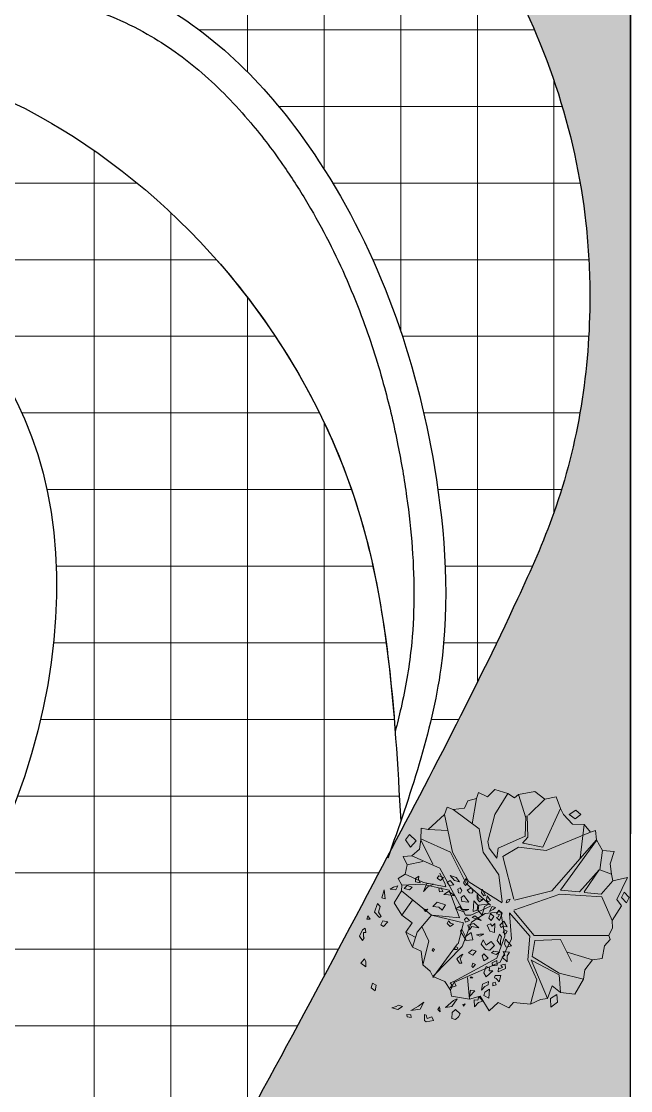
# Model space of a CAD drawing. Header units: inches. Extents: x -12 to 20935469, y -1604 to 24729220.
# Drawn here: x 20874089.3 to 20874184.8, y 24710458.7 to 24710626.2 of the extents above; entities that cross this region are included whole.
import ezdxf

# ---------------------------------------------------------------- set-up
doc = ezdxf.new("R2010")
doc.units = ezdxf.units.IN
doc.header["$LTSCALE"] = 0.03
doc.header["$MEASUREMENT"] = 0
doc.linetypes.add('ACAD_ISO08W100', pattern=[36, 24, -3, 6, -3])
for name, color, linetype, lineweight in [('green_.25', 82, 'Continuous', 0), ('Grid Line', 252, 'Continuous', 18), ('Hatch', 253, 'Continuous', 15), ('hatch-1', 253, 'Continuous', 5), ('ILLUSTR-TREE', 74, 'Continuous', 0), ('Main Wall', 7, 'Continuous', 30), ('wind.', 150, 'Continuous', 20)]:
    doc.layers.add(name, color=color, linetype=linetype, lineweight=lineweight)
doc.styles.add('ATTR', font='romans.shx', dxfattribs={"width": 0.8, "height": 0.7})

# ---------------------------------------------------------------- blocks, each defined once
blk = doc.blocks.new('fff')
at = {"layer": 'Grid Line', "color": 252, "linetype": 'ACAD_ISO08W100', "lineweight": 9, "ltscale": 80, "true_color": 0x939598}
blk.add_line((20832773.78, 24723521.1), (20832773.78, 24724698.78), dxfattribs=at)
blk = doc.blocks.new('GRN1')
at = {"layer": 'ILLUSTR-TREE', "true_color": 0x30441d}
h = blk.add_hatch(color=89, dxfattribs=at)
h.paths.add_polyline_path([(0.2571, -0.0526), (0.2603, -0.0695), (0.2735, -0.0695), (0.2817, -0.0569), (0.2702, -0.059)])
h.paths.add_polyline_path([(0.2406, -0.0821), (0.2308, -0.0927), (0.2357, -0.1137), (0.2472, -0.1011)])
h.paths.add_polyline_path([(0.1897, 0.2148), (0.1848, 0.2064), (0.1914, 0.2), (0.2078, 0.2021)])
h.paths.add_polyline_path([(0.193, 0.1853), (0.1848, 0.1727), (0.1963, 0.1642), (0.2127, 0.1642), (0.1963, 0.1706)])
h.paths.add_polyline_path([(0.1864, 0.1053), (0.2012, 0.1032), (0.2094, 0.1137), (0.1831, 0.1327)])
h.paths.add_polyline_path([(0.2603, 0.0969), (0.2653, 0.0779), (0.285, 0.0611), (0.2768, 0.0842)])
h.paths.add_polyline_path([(0.2078, 0.08), (0.2242, 0.0547), (0.2127, 0.0379), (0.2111, 0.0547)])
h.paths.add_polyline_path([(0.2521, -0.0021), (0.2538, -0.0274), (0.2242, -0.04), (0.2423, -0.0232)])
h.paths.add_polyline_path([(0.2653, 0.0253), (0.2751, 0.0126), (0.2833, 0.019), (0.2768, 0.0358)])
h.paths.add_polyline_path([(0.2373, 0.0274), (0.2357, 0.019), (0.2226, 0.0211), (0.2242, 0.0337)])
h.paths.add_polyline_path([(0.2488, 0.0758), (0.2472, 0.059), (0.2587, 0.0505), (0.2653, 0.0611)])
h.paths.add_polyline_path([(0.2094, 0.1958), (0.2078, 0.1895), (0.2193, 0.1811), (0.2324, 0.1832)])
h.paths.add_polyline_path([(0.2291, 0.1263), (0.2193, 0.1348), (0.2176, 0.1432), (0.2242, 0.1495), (0.2373, 0.1411)])
h.paths.add_polyline_path([(0.2373, 0.099), (0.2275, 0.1053), (0.2176, 0.1011), (0.2193, 0.0927), (0.2324, 0.0905)])
h.paths.add_polyline_path([(0.2538, 0.1284), (0.2472, 0.12), (0.2571, 0.1116), (0.2735, 0.1221)])
h.paths.add_polyline_path([(0.1963, -0.1853), (0.1996, -0.1979), (0.2308, -0.1895)])
h.paths.add_polyline_path([(0.2456, -0.1369), (0.2308, -0.1453), (0.2324, -0.1663), (0.2406, -0.1537)])
h.paths.add_polyline_path([(0.0402, 0.1474), (0.0386, 0.1221), (0.0731, 0.1011), (0.0813, 0.1053), (0.0534, 0.12), (0.0682, 0.1411)])
h.paths.add_polyline_path([(0.0731, 0.278), (0.0616, 0.2716), (0.0698, 0.2632), (0.078, 0.2674)])
h.paths.add_polyline_path([(-0.2275, -0.0884), (-0.2226, -0.0526), (-0.1963, -0.0379), (-0.2111, -0.059)])
h.paths.add_polyline_path([(0.0205, 0.2527), (0.0386, 0.24), (0.0616, 0.2485), (0.0517, 0.2569), (0.0386, 0.2527)])
h.paths.add_polyline_path([(-0.2406, 0.099), (-0.2242, 0.0821), (-0.2357, 0.0695), (-0.2587, 0.0674), (-0.262, 0.0821), (-0.2521, 0.0927)])
h.paths.add_polyline_path([(-0.2324, 0.0232), (-0.2242, 0.0147), (-0.2143, 0.0211)])
h.paths.add_polyline_path([(-0.1307, 0.2358), (-0.1344, 0.2232), (-0.1226, 0.2231), (-0.1198, 0.2319)])
h.paths.add_polyline_path([(-0.1039, 0.2299), (-0.106, 0.2367), (-0.1191, 0.2474), (-0.0951, 0.2536), (-0.0951, 0.2327)])
h.paths.add_polyline_path([(-0.0555, 0.2396), (-0.0585, 0.2217), (-0.0467, 0.2215), (-0.0384, 0.2388)])
h.paths.add_polyline_path([(-0.0771, 0.224), (-0.1, 0.1981), (-0.0846, 0.1897), (-0.0609, 0.1985), (-0.0663, 0.2109), (-0.0766, 0.2096)])
h.paths.add_polyline_path([(-0.216, 0.0442), (-0.2127, 0.0674), (-0.1831, 0.0884), (-0.1897, 0.0737)])
h.paths.add_polyline_path([(-0.1421, 0.0611), (-0.1339, 0.0842), (-0.1174, 0.0758), (-0.1224, 0.0611), (-0.1306, 0.0674)])
h.paths.add_polyline_path([(-0.1812, 0.2081), (-0.1707, 0.1899), (-0.1581, 0.1935), (-0.1472, 0.2104)])
h.paths.add_polyline_path([(-0.2132, 0.1534), (-0.187, 0.1527), (-0.1886, 0.166), (-0.1749, 0.1708), (-0.1924, 0.186), (-0.1969, 0.1696)])
h.paths.add_polyline_path([(-0.15, 0.1808), (-0.1283, 0.1846), (-0.118, 0.2068), (-0.1309, 0.2058), (-0.1372, 0.1936)])
h.paths.add_polyline_path([(-0.1536, 0.1558), (-0.1749, 0.1348), (-0.1503, 0.139)])
h.paths.add_polyline_path([(-0.1043, 0.1474), (-0.1043, 0.1369), (-0.0994, 0.1411)])
h.paths.add_polyline_path([(-0.2028, 0.1179), (-0.2111, 0.1116), (-0.2045, 0.1095)])
h.paths.add_polyline_path([(-0.0205, 0.099), (-0.032, 0.0863), (-0.0485, 0.0969), (-0.0485, 0.1053), (-0.032, 0.099), (-0.014, 0.1095)])
h.paths.add_polyline_path([(0.0189, 0.2295), (0.0008, 0.2127), (0.0041, 0.1958), (0.0238, 0.179), (0.0402, 0.1874), (0.0205, 0.1979), (0.0337, 0.2169)])
h.paths.add_polyline_path([(-0.0287, 0.2064), (-0.0386, 0.1895), (-0.0205, 0.1832), (-0.0123, 0.1895)])
h.paths.add_polyline_path([(-0.0534, 0.1579), (-0.0649, 0.1474), (-0.06, 0.1432), (-0.0485, 0.1474)])
h.paths.add_polyline_path([(0.0178, 0.294), (0.0123, 0.2737), (0.0238, 0.2674), (0.0435, 0.2716)])
h.paths.add_polyline_path([(-0.0435, 0.278), (-0.0255, 0.259), (-0.0172, 0.2695), (-0.0041, 0.2632), (-0.0057, 0.2864), (-0.0205, 0.278)])
h.paths.add_polyline_path([(-0.0808, 0.244), (-0.0685, 0.2712), (-0.0515, 0.2704), (-0.056, 0.254), (-0.0646, 0.2603), (-0.0686, 0.2503), (-0.0653, 0.2447)])
h.paths.add_polyline_path([(0.0041, 0.0021), (-0.0041, -0.0021), (0.0008, -0.0063), (0.0074, -0.0042)])
h.paths.add_polyline_path([(0.0041, 0.0884), (0.0107, 0.0905), (0.0156, 0.0821), (0.0041, 0.0779)])
h.paths.add_polyline_path([(-0.0025, 0.16), (-0.0172, 0.1474), (-0.009, 0.1306), (0.0025, 0.1453)])
h.paths.add_polyline_path([(-0.0057, 0.2485), (-0.0156, 0.2358), (-0.009, 0.219), (-0.0025, 0.2274)])
h.paths.add_polyline_path([(0.0616, 0.1895), (0.055, 0.1748), (0.06, 0.1621), (0.0616, 0.1748)])
h.paths.add_polyline_path([(0.1634, 0.2337), (0.1552, 0.2253), (0.1486, 0.2106), (0.1667, 0.2211)])
h.paths.add_polyline_path([(0.1552, 0.1327), (0.1486, 0.1095), (0.1585, 0.0821), (0.1667, 0.0969), (0.1552, 0.1053)])
h.paths.add_polyline_path([(0.0994, 0.0737), (0.0912, 0.0611), (0.1027, 0.0505), (0.1125, 0.0547), (0.1043, 0.0632)])
h.paths.add_polyline_path([(0.1569, -0.0232), (0.1486, -0.0316), (0.1552, -0.0379)])
h.paths.add_polyline_path([(0.1536, 0.0316), (0.1651, 0.019), (0.1667, -0.0042), (0.1831, 0.0126), (0.1733, 0.0442)])
h.paths.add_polyline_path([(0.1027, 0.2316), (0.0682, 0.2295), (0.0731, 0.2127), (0.0961, 0.2021), (0.101, 0.2148), (0.0928, 0.2211)])
h.paths.add_polyline_path([(0.1289, 0.2274), (0.1142, 0.2169), (0.1224, 0.2085), (0.1404, 0.2148)])
h.paths.add_polyline_path([(0.0862, 0.1706), (0.0912, 0.1432), (0.078, 0.1348), (0.0961, 0.1284), (0.1027, 0.1516)])
h.paths.add_polyline_path([(0.1339, 0.1832), (0.1667, 0.1916), (0.1766, 0.2106), (0.1716, 0.1706), (0.1519, 0.1685)])
h.paths.add_polyline_path([(0.1257, 0.1453), (0.1142, 0.179), (0.1322, 0.1558)])
h.paths.add_polyline_path([(0.1536, 0.1642), (0.1486, 0.1495), (0.1881, 0.1516), (0.1716, 0.1663)])
h.paths.add_polyline_path([(0.1142, 0.1348), (0.1076, 0.12), (0.1174, 0.1158), (0.1257, 0.1242)])
h.paths.add_polyline_path([(0.0879, 0.2548), (0.0912, 0.2611), (0.0895, 0.278), (0.1109, 0.2653), (0.0961, 0.2506)])
h.paths.add_polyline_path([(0.1142, 0.2485), (0.1421, 0.259), (0.1536, 0.2464), (0.1388, 0.2379), (0.1371, 0.2485), (0.1273, 0.2443), (0.1257, 0.2379)])
h.paths.add_polyline_path([(-0.2521, -0.0084), (-0.2653, -0.0021), (-0.2702, -0.0295), (-0.2653, -0.0358), (-0.2423, -0.0358), (-0.2456, -0.0295), (-0.2587, -0.0253)])
h.paths.add_polyline_path([(-0.2538, -0.0863), (-0.2439, -0.0884), (-0.2423, -0.1032), (-0.2521, -0.1011)])
h.paths.add_polyline_path([(0.055, -0.2822), (0.0386, -0.2716), (0.0485, -0.2653), (0.0517, -0.2674), (0.0682, -0.2674), (0.0682, -0.259), (0.0846, -0.2611), (0.078, -0.2716)])
h.paths.add_polyline_path([(-0.1322, -0.219), (-0.1536, -0.2232), (-0.1421, -0.2379), (-0.124, -0.2337)])
h.paths.add_polyline_path([(-0.2176, -0.16), (-0.2242, -0.1369), (-0.2127, -0.12), (-0.2078, -0.1348), (-0.2127, -0.1432)])
h.paths.add_polyline_path([(-0.0485, -0.278), (-0.0616, -0.259), (-0.0435, -0.259), (-0.032, -0.2632)])
h.paths.add_polyline_path([(0.1289, -0.2), (0.1257, -0.2064), (0.1454, -0.2253), (0.1782, -0.2148), (0.1667, -0.2043), (0.1454, -0.2106)])
h.paths.add_polyline_path([(0.1191, -0.2548), (0.1322, -0.2506), (0.1191, -0.2422)])
h.paths.add_polyline_path([(0.1092, -0.1748), (0.0912, -0.1916), (0.0977, -0.2021), (0.1125, -0.1937)])
at = {"layer": 'ILLUSTR-TREE', "color": 89, "true_color": 0x30441d}
for p, q in [((-0.0057, 0.2864), (-0.0205, 0.278)), ((-0.0041, 0.2632), (-0.0057, 0.2864)), ((0.0178, 0.294), (0.0123, 0.2737)), ((0.0435, 0.2716), (0.0178, 0.294)), ((-0.1191, 0.2474), (-0.0951, 0.2536)), ((-0.106, 0.2367), (-0.1191, 0.2474)), ((-0.0951, 0.2536), (-0.0951, 0.2327)), ((-0.0808, 0.244), (-0.0685, 0.2712)), ((-0.0653, 0.2447), (-0.0808, 0.244)), ((-0.0646, 0.2603), (-0.0686, 0.2503)), ((-0.0686, 0.2503), (-0.0653, 0.2447)), ((-0.0685, 0.2712), (-0.0515, 0.2704)), ((-0.056, 0.254), (-0.0646, 0.2603)), ((-0.0515, 0.2704), (-0.056, 0.254)), ((-0.0205, 0.278), (-0.0435, 0.278)), ((-0.0435, 0.278), (-0.0255, 0.259)), ((-0.0255, 0.259), (-0.0172, 0.2695)), ((-0.0172, 0.2695), (-0.0041, 0.2632)), ((-0.0057, 0.2485), (-0.0156, 0.2358)), ((-0.0025, 0.2274), (-0.0057, 0.2485)), ((0.0123, 0.2737), (0.0238, 0.2674)), ((0.0386, 0.2527), (0.0205, 0.2527)), ((0.0205, 0.2527), (0.0386, 0.24)), ((0.0238, 0.2674), (0.0435, 0.2716)), ((0.0517, 0.2569), (0.0386, 0.2527)), ((0.0386, 0.24), (0.0616, 0.2485)), ((0.0616, 0.2485), (0.0517, 0.2569)), ((0.0731, 0.278), (0.0616, 0.2716)), ((0.0616, 0.2716), (0.0698, 0.2632)), ((0.0698, 0.2632), (0.078, 0.2674)), ((0.078, 0.2674), (0.0731, 0.278)), ((0.0879, 0.2548), (0.0912, 0.2611)), ((0.0961, 0.2506), (0.0879, 0.2548)), ((0.0895, 0.278), (0.1109, 0.2653)), ((0.0912, 0.2611), (0.0895, 0.278)), ((0.1109, 0.2653), (0.0961, 0.2506)), ((0.1142, 0.2485), (0.1421, 0.259)), ((0.1257, 0.2379), (0.1142, 0.2485)), ((0.1273, 0.2443), (0.1257, 0.2379)), ((0.1371, 0.2485), (0.1273, 0.2443)), ((0.1388, 0.2379), (0.1371, 0.2485)), ((0.1536, 0.2464), (0.1388, 0.2379)), ((0.1421, 0.259), (0.1536, 0.2464)), ((-0.1472, 0.2104), (-0.1812, 0.2081)), ((-0.1812, 0.2081), (-0.1707, 0.1899)), ((-0.1581, 0.1935), (-0.1472, 0.2104)), ((-0.1309, 0.2058), (-0.1372, 0.1936)), ((-0.1307, 0.2358), (-0.1344, 0.2232)), ((-0.1344, 0.2232), (-0.1226, 0.2231)), ((-0.118, 0.2068), (-0.1309, 0.2058)), ((-0.1198, 0.2319), (-0.1307, 0.2358)), ((-0.1283, 0.1846), (-0.118, 0.2068)), ((-0.1226, 0.2231), (-0.1198, 0.2319)), ((-0.1039, 0.2299), (-0.106, 0.2367)), ((-0.0951, 0.2327), (-0.1039, 0.2299)), ((-0.0771, 0.224), (-0.1, 0.1981)), ((-0.0766, 0.2096), (-0.0771, 0.224)), ((-0.0663, 0.2109), (-0.0766, 0.2096)), ((-0.0609, 0.1985), (-0.0663, 0.2109)), ((-0.0555, 0.2396), (-0.0585, 0.2217)), ((-0.0585, 0.2217), (-0.0467, 0.2215)), ((-0.0384, 0.2388), (-0.0555, 0.2396)), ((-0.0467, 0.2215), (-0.0384, 0.2388)), ((-0.0287, 0.2064), (-0.0386, 0.1895)), ((-0.0123, 0.1895), (-0.0287, 0.2064)), ((-0.0156, 0.2358), (-0.009, 0.219)), ((-0.009, 0.219), (-0.0025, 0.2274)), ((0.0189, 0.2295), (0.0008, 0.2127)), ((0.0008, 0.2127), (0.0041, 0.1958)), ((0.0337, 0.2169), (0.0189, 0.2295)), ((0.0205, 0.1979), (0.0337, 0.2169)), ((0.1027, 0.2316), (0.0682, 0.2295)), ((0.0682, 0.2295), (0.0731, 0.2127)), ((0.0731, 0.2127), (0.0961, 0.2021)), ((0.0928, 0.2211), (0.1027, 0.2316)), ((0.101, 0.2148), (0.0928, 0.2211)), ((0.0961, 0.2021), (0.101, 0.2148)), ((0.1289, 0.2274), (0.1142, 0.2169)), ((0.1142, 0.2169), (0.1224, 0.2085)), ((0.1224, 0.2085), (0.1404, 0.2148)), ((0.1404, 0.2148), (0.1289, 0.2274)), ((0.1552, 0.2253), (0.1486, 0.2106)), ((0.1486, 0.2106), (0.1667, 0.2211)), ((0.1634, 0.2337), (0.1552, 0.2253)), ((0.1667, 0.2211), (0.1634, 0.2337)), ((0.1667, 0.1916), (0.1766, 0.2106)), ((0.1766, 0.2106), (0.1716, 0.1706)), ((0.1897, 0.2148), (0.1848, 0.2064)), ((0.1848, 0.2064), (0.1914, 0.2)), ((0.2078, 0.2021), (0.1897, 0.2148)), ((-0.1969, 0.1696), (-0.2132, 0.1534)), ((-0.1924, 0.186), (-0.1969, 0.1696)), ((-0.1749, 0.1708), (-0.1924, 0.186)), ((-0.1886, 0.166), (-0.1749, 0.1708)), ((-0.187, 0.1527), (-0.1886, 0.166)), ((-0.1707, 0.1899), (-0.1581, 0.1935)), ((-0.1372, 0.1936), (-0.15, 0.1808)), ((-0.15, 0.1808), (-0.1283, 0.1846)), ((-0.1, 0.1981), (-0.0846, 0.1897)), ((-0.0846, 0.1897), (-0.0609, 0.1985)), ((-0.0386, 0.1895), (-0.0205, 0.1832)), ((-0.0205, 0.1832), (-0.0123, 0.1895)), ((0.0041, 0.1958), (0.0238, 0.179)), ((0.0402, 0.1874), (0.0205, 0.1979)), ((0.0238, 0.179), (0.0402, 0.1874)), ((0.0616, 0.1895), (0.055, 0.1748)), ((0.055, 0.1748), (0.06, 0.1621)), ((0.06, 0.1621), (0.0616, 0.1748)), ((0.0616, 0.1748), (0.0616, 0.1895)), ((0.1027, 0.1516), (0.0862, 0.1706)), ((0.0862, 0.1706), (0.0912, 0.1432)), ((0.1142, 0.179), (0.1322, 0.1558)), ((0.1257, 0.1453), (0.1142, 0.179)), ((0.1339, 0.1832), (0.1667, 0.1916)), ((0.1519, 0.1685), (0.1339, 0.1832)), ((0.1536, 0.1642), (0.1486, 0.1495)), ((0.1716, 0.1706), (0.1519, 0.1685)), ((0.1716, 0.1663), (0.1536, 0.1642)), ((0.1881, 0.1516), (0.1716, 0.1663)), ((0.193, 0.1853), (0.1848, 0.1727)), ((0.1848, 0.1727), (0.1963, 0.1642)), ((0.1914, 0.2), (0.2078, 0.2021)), ((0.1963, 0.1706), (0.193, 0.1853)), ((0.2127, 0.1642), (0.1963, 0.1706)), ((0.1963, 0.1642), (0.2127, 0.1642)), ((0.2094, 0.1958), (0.2078, 0.1895)), ((0.2078, 0.1895), (0.2193, 0.1811)), ((0.2324, 0.1832), (0.2094, 0.1958)), ((0.2193, 0.1811), (0.2324, 0.1832)), ((-0.2132, 0.1534), (-0.187, 0.1527)), ((-0.1536, 0.1558), (-0.1749, 0.1348)), ((-0.1749, 0.1348), (-0.1503, 0.139)), ((-0.1503, 0.139), (-0.1536, 0.1558)), ((-0.0994, 0.1411), (-0.1043, 0.1474)), ((-0.1043, 0.1474), (-0.1043, 0.1369)), ((-0.1043, 0.1369), (-0.0994, 0.1411)), ((-0.0534, 0.1579), (-0.0649, 0.1474)), ((-0.0649, 0.1474), (-0.06, 0.1432)), ((-0.06, 0.1432), (-0.0485, 0.1474)), ((-0.0485, 0.1474), (-0.0534, 0.1579)), ((-0.0025, 0.16), (-0.0172, 0.1474)), ((-0.0172, 0.1474), (-0.009, 0.1306)), ((-0.009, 0.1306), (0.0025, 0.1453)), ((0.0025, 0.1453), (-0.0025, 0.16)), ((0.0402, 0.1474), (0.0386, 0.1221)), ((0.0386, 0.1221), (0.0731, 0.1011)), ((0.0682, 0.1411), (0.0402, 0.1474)), ((0.0534, 0.12), (0.0682, 0.1411)), ((0.0912, 0.1432), (0.078, 0.1348)), ((0.078, 0.1348), (0.0961, 0.1284)), ((0.0961, 0.1284), (0.1027, 0.1516)), ((0.1142, 0.1348), (0.1076, 0.12)), ((0.1257, 0.1242), (0.1142, 0.1348)), ((0.1174, 0.1158), (0.1257, 0.1242)), ((0.1322, 0.1558), (0.1257, 0.1453)), ((0.1486, 0.1495), (0.1881, 0.1516)), ((0.1552, 0.1327), (0.1486, 0.1095)), ((0.1552, 0.1053), (0.1552, 0.1327)), ((0.2094, 0.1137), (0.1831, 0.1327)), ((0.1831, 0.1327), (0.1864, 0.1053)), ((0.2176, 0.1432), (0.2242, 0.1495)), ((0.2193, 0.1348), (0.2176, 0.1432)), ((0.2291, 0.1263), (0.2193, 0.1348)), ((0.2242, 0.1495), (0.2373, 0.1411)), ((0.2373, 0.1411), (0.2291, 0.1263)), ((0.2538, 0.1284), (0.2472, 0.12)), ((0.2735, 0.1221), (0.2538, 0.1284)), ((0.2571, 0.1116), (0.2735, 0.1221)), ((-0.262, 0.0821), (-0.2521, 0.0927)), ((-0.2587, 0.0674), (-0.262, 0.0821)), ((-0.2521, 0.0927), (-0.2406, 0.099)), ((-0.2406, 0.099), (-0.2242, 0.0821)), ((-0.2242, 0.0821), (-0.2357, 0.0695)), ((-0.2127, 0.0674), (-0.1831, 0.0884)), ((-0.2028, 0.1179), (-0.2111, 0.1116)), ((-0.2111, 0.1116), (-0.2045, 0.1095)), ((-0.2045, 0.1095), (-0.2028, 0.1179)), ((-0.1831, 0.0884), (-0.1897, 0.0737)), ((-0.1421, 0.0611), (-0.1339, 0.0842)), ((-0.1339, 0.0842), (-0.1174, 0.0758)), ((-0.0485, 0.1053), (-0.032, 0.099)), ((-0.0485, 0.0969), (-0.0485, 0.1053)), ((-0.032, 0.0863), (-0.0485, 0.0969)), ((-0.032, 0.099), (-0.014, 0.1095)), ((-0.0205, 0.099), (-0.032, 0.0863)), ((-0.014, 0.1095), (-0.0205, 0.099)), ((0.0041, 0.0884), (0.0107, 0.0905)), ((0.0041, 0.0779), (0.0041, 0.0884)), ((0.0156, 0.0821), (0.0041, 0.0779)), ((0.0107, 0.0905), (0.0156, 0.0821)), ((0.0813, 0.1053), (0.0534, 0.12)), ((0.0731, 0.1011), (0.0813, 0.1053)), ((0.1076, 0.12), (0.1174, 0.1158)), ((0.1486, 0.1095), (0.1585, 0.0821)), ((0.1667, 0.0969), (0.1552, 0.1053)), ((0.1585, 0.0821), (0.1667, 0.0969)), ((0.1864, 0.1053), (0.2012, 0.1032)), ((0.2012, 0.1032), (0.2094, 0.1137)), ((0.2275, 0.1053), (0.2176, 0.1011)), ((0.2176, 0.1011), (0.2193, 0.0927)), ((0.2193, 0.0927), (0.2324, 0.0905)), ((0.2373, 0.099), (0.2275, 0.1053)), ((0.2324, 0.0905), (0.2373, 0.099)), ((0.2472, 0.12), (0.2571, 0.1116)), ((0.2768, 0.0842), (0.2603, 0.0969)), ((0.2603, 0.0969), (0.2653, 0.0779)), ((0.285, 0.0611), (0.2768, 0.0842)), ((-0.2357, 0.0695), (-0.2587, 0.0674)), ((-0.1897, 0.0737), (-0.216, 0.0442)), ((-0.216, 0.0442), (-0.2127, 0.0674)), ((-0.1306, 0.0674), (-0.1421, 0.0611)), ((-0.1224, 0.0611), (-0.1306, 0.0674)), ((-0.1174, 0.0758), (-0.1224, 0.0611)), ((0.0994, 0.0737), (0.0912, 0.0611)), ((0.0912, 0.0611), (0.1027, 0.0505)), ((0.1043, 0.0632), (0.0994, 0.0737)), ((0.1027, 0.0505), (0.1125, 0.0547)), ((0.1125, 0.0547), (0.1043, 0.0632)), ((0.1733, 0.0442), (0.1536, 0.0316)), ((0.1831, 0.0126), (0.1733, 0.0442)), ((0.2111, 0.0547), (0.2078, 0.08)), ((0.2078, 0.08), (0.2242, 0.0547)), ((0.2127, 0.0379), (0.2111, 0.0547)), ((0.2242, 0.0547), (0.2127, 0.0379)), ((0.2488, 0.0758), (0.2472, 0.059)), ((0.2472, 0.059), (0.2587, 0.0505)), ((0.2653, 0.0611), (0.2488, 0.0758)), ((0.2587, 0.0505), (0.2653, 0.0611)), ((0.2653, 0.0779), (0.285, 0.0611)), ((-0.2143, 0.0211), (-0.2324, 0.0232)), ((-0.2324, 0.0232), (-0.2242, 0.0147)), ((-0.2242, 0.0147), (-0.2143, 0.0211)), ((0.0041, 0.0021), (-0.0041, -0.0021)), ((0.0074, -0.0042), (0.0041, 0.0021)), ((0.1536, 0.0316), (0.1651, 0.019)), ((0.1651, 0.019), (0.1667, -0.0042)), ((0.1667, -0.0042), (0.1831, 0.0126)), ((0.2226, 0.0211), (0.2242, 0.0337)), ((0.2357, 0.019), (0.2226, 0.0211)), ((0.2242, 0.0337), (0.2373, 0.0274)), ((0.2373, 0.0274), (0.2357, 0.019)), ((0.2768, 0.0358), (0.2653, 0.0253)), ((0.2653, 0.0253), (0.2751, 0.0126)), ((0.2751, 0.0126), (0.2833, 0.019)), ((0.2833, 0.019), (0.2768, 0.0358)), ((-0.2653, -0.0021), (-0.2702, -0.0295)), ((-0.2702, -0.0295), (-0.2653, -0.0358)), ((-0.2521, -0.0084), (-0.2653, -0.0021)), ((-0.2653, -0.0358), (-0.2423, -0.0358)), ((-0.2587, -0.0253), (-0.2521, -0.0084)), ((-0.2456, -0.0295), (-0.2587, -0.0253)), ((-0.2423, -0.0358), (-0.2456, -0.0295)), ((-0.2226, -0.0526), (-0.1963, -0.0379)), ((-0.1963, -0.0379), (-0.2111, -0.059)), ((-0.0041, -0.0021), (0.0008, -0.0063)), ((0.0008, -0.0063), (0.0074, -0.0042)), ((0.1569, -0.0232), (0.1486, -0.0316)), ((0.1486, -0.0316), (0.1552, -0.0379)), ((0.1552, -0.0379), (0.1569, -0.0232)), ((0.2242, -0.04), (0.2423, -0.0232)), ((0.2538, -0.0274), (0.2242, -0.04)), ((0.2423, -0.0232), (0.2521, -0.0021)), ((0.2521, -0.0021), (0.2538, -0.0274)), ((-0.2275, -0.0884), (-0.2226, -0.0526)), ((-0.2111, -0.059), (-0.2275, -0.0884)), ((0.2702, -0.059), (0.2571, -0.0526)), ((0.2571, -0.0526), (0.2603, -0.0695)), ((0.2603, -0.0695), (0.2735, -0.0695)), ((0.2817, -0.0569), (0.2702, -0.059)), ((0.2735, -0.0695), (0.2817, -0.0569)), ((-0.2521, -0.1011), (-0.2538, -0.0863)), ((-0.2538, -0.0863), (-0.2439, -0.0884)), ((-0.2423, -0.1032), (-0.2521, -0.1011)), ((-0.2439, -0.0884), (-0.2423, -0.1032)), ((-0.2242, -0.1369), (-0.2127, -0.12)), ((-0.2127, -0.12), (-0.2078, -0.1348)), ((0.2406, -0.0821), (0.2308, -0.0927)), ((0.2308, -0.0927), (0.2357, -0.1137)), ((0.2357, -0.1137), (0.2472, -0.1011)), ((0.2472, -0.1011), (0.2406, -0.0821)), ((-0.2176, -0.16), (-0.2242, -0.1369)), ((-0.2127, -0.1432), (-0.2176, -0.16)), ((-0.2078, -0.1348), (-0.2127, -0.1432)), ((0.2456, -0.1369), (0.2308, -0.1453)), ((0.2308, -0.1453), (0.2324, -0.1663)), ((0.2324, -0.1663), (0.2406, -0.1537)), ((0.2406, -0.1537), (0.2456, -0.1369)), ((0.1092, -0.1748), (0.0912, -0.1916)), ((0.0912, -0.1916), (0.0977, -0.2021)), ((0.0977, -0.2021), (0.1125, -0.1937)), ((0.1125, -0.1937), (0.1092, -0.1748)), ((0.1289, -0.2), (0.1257, -0.2064)), ((0.1454, -0.2106), (0.1289, -0.2)), ((0.2308, -0.1895), (0.1963, -0.1853)), ((0.1963, -0.1853), (0.1996, -0.1979)), ((0.1996, -0.1979), (0.2308, -0.1895)), ((-0.1322, -0.219), (-0.1536, -0.2232)), ((-0.1536, -0.2232), (-0.1421, -0.2379)), ((-0.1421, -0.2379), (-0.124, -0.2337)), ((-0.124, -0.2337), (-0.1322, -0.219)), ((0.1191, -0.2422), (0.1191, -0.2548)), ((0.1322, -0.2506), (0.1191, -0.2422)), ((0.1257, -0.2064), (0.1454, -0.2253)), ((0.1667, -0.2043), (0.1454, -0.2106)), ((0.1454, -0.2253), (0.1782, -0.2148)), ((0.1782, -0.2148), (0.1667, -0.2043)), ((-0.0616, -0.259), (-0.0435, -0.259)), ((-0.0485, -0.278), (-0.0616, -0.259)), ((-0.032, -0.2632), (-0.0485, -0.278)), ((-0.0435, -0.259), (-0.032, -0.2632)), ((0.0386, -0.2716), (0.0485, -0.2653)), ((0.055, -0.2822), (0.0386, -0.2716)), ((0.0485, -0.2653), (0.0517, -0.2674)), ((0.0517, -0.2674), (0.0682, -0.2674)), ((0.078, -0.2716), (0.055, -0.2822)), ((0.0682, -0.259), (0.0846, -0.2611)), ((0.0682, -0.2674), (0.0682, -0.259)), ((0.0846, -0.2611), (0.078, -0.2716)), ((0.1191, -0.2548), (0.1322, -0.2506))]:
    blk.add_line(p, q, dxfattribs=at)
blk = doc.blocks.new('TREE_009')
at = {"layer": 'ILLUSTR-TREE'}
for p, q in [((-12174.22, 13910.26), (-12175.66, 13905.24)), ((-12166.65, 13906.74), (-12174.22, 13910.26)), ((-12160.46, 13912.91), (-12166.65, 13906.74)), ((-12149.34, 13909.54), (-12160.46, 13912.91)), ((-12126.77, 13911.14), (-12140.45, 13908.76)), ((-12118.31, 13904.71), (-12126.77, 13911.14)), ((-12183.16, 13903.21), (-12185.91, 13897.04)), ((-12175.66, 13905.24), (-12183.16, 13903.21)), ((-12179.51, 13884.08), (-12175.66, 13905.24)), ((-12149.34, 13909.54), (-12160.26, 13891.83)), ((-12143.96, 13905.85), (-12149.34, 13909.54)), ((-12140.45, 13908.76), (-12143.96, 13905.85)), ((-12140.45, 13908.76), (-12134.4, 13889.01)), ((-12132.06, 13891.31), (-12118.31, 13904.71)), ((-12108.88, 13906.74), (-12118.31, 13904.71)), ((-12105.24, 13896.77), (-12108.88, 13906.74)), ((-12200.35, 13897.92), (-12202.62, 13891.83)), ((-12195.47, 13896.07), (-12200.35, 13897.92)), ((-12185.91, 13897.04), (-12195.47, 13896.07)), ((-12195.47, 13896.07), (-12173.46, 13879.85)), ((-12120.09, 13864.33), (-12105.24, 13896.77)), ((-12102.7, 13891.75), (-12105.24, 13896.77)), ((-12097.95, 13891.83), (-12092.45, 13895.36)), ((-12092.45, 13895.36), (-12088.05, 13891.83)), ((-12202.62, 13891.83), (-12216.38, 13879.14)), ((-12196.02, 13860.09), (-12202.62, 13891.83)), ((-12160.26, 13891.83), (-12166.31, 13869.26)), ((-12134.95, 13873.5), (-12134.4, 13890.42)), ((-12133.3, 13891.13), (-12132.75, 13872.79)), ((-12095.13, 13883.81), (-12102.7, 13891.75)), ((-12093, 13888.31), (-12097.95, 13891.83)), ((-12085.43, 13883.37), (-12095.13, 13883.81)), ((-12088.05, 13891.83), (-12093, 13888.31)), ((-12085.43, 13883.37), (-12088.74, 13855.16)), ((-12079.93, 13877.02), (-12085.43, 13883.37)), ((-12231.99, 13875), (-12235.43, 13870.59)), ((-12226.48, 13869.71), (-12231.99, 13875)), ((-12222.36, 13880.28), (-12222.43, 13870.68)), ((-12216.38, 13879.14), (-12222.36, 13880.28)), ((-12199.87, 13878.43), (-12216.38, 13879.14)), ((-12173.46, 13879.85), (-12170.16, 13860.09)), ((-12117.34, 13861.51), (-12079.93, 13877.02)), ((-12075.87, 13878.52), (-12079.93, 13877.02)), ((-12074.98, 13870.68), (-12075.87, 13878.52)), ((-12235.43, 13870.59), (-12231.3, 13864.41)), ((-12231.3, 13864.41), (-12226.48, 13869.71)), ((-12222.43, 13870.68), (-12223.73, 13862.65)), ((-12197.67, 13860.09), (-12222.43, 13871.38)), ((-12222.43, 13870.68), (-12212.52, 13850.22)), ((-12166.31, 13869.26), (-12165.21, 13863.62)), ((-12157.51, 13863.62), (-12135.5, 13873.5)), ((-12132.75, 13872.79), (-12137.15, 13867.85)), ((-12136.6, 13867.85), (-12120.09, 13864.33)), ((-12112.39, 13827.65), (-12074.98, 13870.68)), ((-12074.98, 13869.97), (-12105.24, 13828.35)), ((-12070.03, 13861.51), (-12074.98, 13870.68)), ((-12230.13, 13857.27), (-12237.49, 13856.48)), ((-12237.49, 13856.48), (-12233.98, 13849.52)), ((-12223.73, 13862.65), (-12230.13, 13857.27)), ((-12206.47, 13846.69), (-12230.13, 13857.27)), ((-12184.47, 13834), (-12197.67, 13860.09)), ((-12182.26, 13835.41), (-12196.02, 13860.09)), ((-12170.16, 13860.09), (-12156.96, 13841.05)), ((-12165.21, 13863.62), (-12158.61, 13855.16)), ((-12158.61, 13855.16), (-12157.51, 13863.62)), ((-12153.66, 13856.57), (-12140.45, 13864.33)), ((-12144.3, 13820.6), (-12153.66, 13856.57)), ((-12140.45, 13864.33), (-12117.34, 13861.51)), ((-12072.23, 13845.28), (-12070.03, 13861.51)), ((-12060.06, 13860.89), (-12070.03, 13861.51)), ((-12063.49, 13850.31), (-12060.06, 13860.89)), ((-12233.98, 13849.52), (-12235.63, 13841.76)), ((-12220.78, 13852.34), (-12233.98, 13849.52)), ((-12062.33, 13841.76), (-12063.49, 13850.31)), ((-12235.63, 13841.76), (-12241.62, 13837.97)), ((-12235.63, 13841.76), (-12220.23, 13834.7)), ((-12185.02, 13807.2), (-12206.47, 13846.69)), ((-12202.07, 13833.29), (-12206.47, 13842.46)), ((-12156.96, 13841.05), (-12154.21, 13818.48)), ((-12089.29, 13826.94), (-12072.78, 13845.28)), ((-12072.78, 13845.28), (-12085.43, 13826.94)), ((-12072.23, 13845.28), (-12062.33, 13841.76)), ((-12061.23, 13836.11), (-12062.33, 13841.76)), ((-12049.05, 13838.85), (-12061.23, 13836.11)), ((-12057.99, 13820.33), (-12049.05, 13838.85)), ((-12241.62, 13837.97), (-12238.38, 13832.59)), ((-12238.38, 13832.59), (-12238.93, 13827.65)), ((-12221.33, 13833.29), (-12238.38, 13832.59)), ((-12198.77, 13828.35), (-12221.33, 13833.29)), ((-12220.23, 13834.7), (-12201.52, 13831.18)), ((-12201.52, 13831.18), (-12202.07, 13833.29)), ((-12164.11, 13815.66), (-12184.47, 13834)), ((-12154.21, 13817.78), (-12182.26, 13835.41)), ((-12071.13, 13824.83), (-12061.23, 13836.11)), ((-12238.93, 13827.65), (-12245.05, 13817.69)), ((-12213.63, 13807.2), (-12238.93, 13827.65)), ((-12189.97, 13805.08), (-12198.77, 13828.35)), ((-12147.6, 13820.6), (-12150.36, 13819.89)), ((-12148.7, 13818.48), (-12147.6, 13820.6)), ((-12144.3, 13811.43), (-12105.79, 13824.83)), ((-12143.75, 13819.89), (-12112.39, 13827.65)), ((-12105.79, 13824.83), (-12070.58, 13822.71)), ((-12105.24, 13828.35), (-12089.29, 13826.94)), ((-12085.43, 13826.24), (-12071.13, 13824.83)), ((-12070.58, 13822.71), (-12061.78, 13802.96)), ((-12053.87, 13815.04), (-12057.99, 13820.33)), ((-12051.8, 13826.5), (-12053.87, 13822.1)), ((-12053.87, 13822.1), (-12049.74, 13817.69)), ((-12047.68, 13822.1), (-12051.8, 13826.5)), ((-12049.74, 13817.69), (-12047.68, 13822.1)), ((-12245.05, 13817.69), (-12238.38, 13807.2)), ((-12229.58, 13819.89), (-12238.38, 13807.2)), ((-12164.11, 13814.95), (-12180.61, 13807.2)), ((-12150.36, 13819.89), (-12150.9, 13817.78)), ((-12150.9, 13817.78), (-12148.7, 13818.48)), ((-12061.78, 13802.96), (-12053.87, 13815.04)), ((-12238.38, 13807.2), (-12229.92, 13800.94)), ((-12213.63, 13807.2), (-12225.73, 13793.09)), ((-12186.67, 13800.85), (-12213.63, 13807.2)), ((-12213.07, 13807.2), (-12189.97, 13805.08)), ((-12180.61, 13807.2), (-12185.02, 13807.2)), ((-12168.51, 13808.61), (-12180.06, 13801.55)), ((-12155.31, 13810.02), (-12168.51, 13808.61)), ((-12155.31, 13810.02), (-12152.01, 13789.56)), ((-12148.15, 13809.31), (-12131.1, 13789.56)), ((-12148.15, 13808.61), (-12146.5, 13787.45)), ((-12144.3, 13810.72), (-12127.25, 13790.27)), ((-12061.43, 13796.53), (-12061.78, 13802.96)), ((-12229.92, 13800.94), (-12235.08, 13793.09)), ((-12221.33, 13797.32), (-12215.83, 13785.33)), ((-12191.07, 13783.21), (-12186.67, 13800.85)), ((-12180.06, 13801.55), (-12187.77, 13781.1)), ((-12064.53, 13790.27), (-12061.43, 13796.53)), ((-12227.38, 13788.86), (-12235.08, 13793.09)), ((-12235.08, 13793.09), (-12232.68, 13786.83)), ((-12232.68, 13786.83), (-12229.58, 13780.39)), ((-12225.73, 13793.09), (-12229.58, 13780.39)), ((-12215.83, 13785.33), (-12220.78, 13765.58)), ((-12152.01, 13789.56), (-12158.61, 13771.22)), ((-12146.5, 13787.45), (-12155.86, 13767.7)), ((-12131.1, 13789.56), (-12132.75, 13769.81)), ((-12126.7, 13786.04), (-12128.9, 13772.63)), ((-12127.25, 13790.27), (-12064.53, 13790.27)), ((-12126.7, 13786.04), (-12105.24, 13786.74)), ((-12105.24, 13786.74), (-12095.89, 13768.4)), ((-12068.31, 13781.54), (-12063.49, 13786.83)), ((-12063.49, 13786.83), (-12064.53, 13790.27)), ((-12229.58, 13780.39), (-12222.36, 13777.13)), ((-12222.36, 13777.13), (-12220.78, 13765.58)), ((-12212.52, 13755), (-12191.62, 13783.21)), ((-12187.77, 13781.1), (-12212.52, 13755.71)), ((-12099.74, 13776.16), (-12078.28, 13769.81)), ((-12070.37, 13770.96), (-12068.31, 13781.54)), ((-12158.61, 13771.22), (-12194.92, 13751.47)), ((-12155.86, 13767.7), (-12194.92, 13750.77)), ((-12132.75, 13769.81), (-12125.05, 13752.89)), ((-12130, 13769.81), (-12116.24, 13737.37)), ((-12129.45, 13769.11), (-12106.34, 13757.12)), ((-12128.9, 13772.63), (-12106.34, 13758.53)), ((-12084.81, 13761.26), (-12078.28, 13769.81)), ((-12078.28, 13769.81), (-12070.37, 13770.96)), ((-12220.78, 13765.58), (-12214.79, 13760.38)), ((-12214.79, 13760.38), (-12212.52, 13755.71)), ((-12106.34, 13758.53), (-12085.98, 13753.59)), ((-12085.98, 13753.59), (-12084.81, 13761.26)), ((-12212.52, 13755.71), (-12202.42, 13751.56)), ((-12202.42, 13751.56), (-12197.67, 13744.42)), ((-12194.92, 13750.77), (-12197.67, 13744.42)), ((-12183.37, 13755), (-12181.71, 13736.66)), ((-12125.05, 13752.89), (-12130.55, 13732.43)), ((-12106.34, 13757.12), (-12105.24, 13742.31)), ((-12093.07, 13740.98), (-12085.98, 13753.59)), ((-12197.67, 13744.42), (-12196.91, 13739.22)), ((-12116.24, 13737.37), (-12112.32, 13748.04)), ((-12108.27, 13740.72), (-12113.77, 13737.19)), ((-12112.32, 13748.04), (-12105.24, 13742.31)), ((-12107.72, 13734.37), (-12108.27, 13740.72)), ((-12105.24, 13742.31), (-12093.07, 13740.98)), ((-12196.91, 13739.22), (-12181.71, 13736.66)), ((-12181.71, 13736.66), (-12172.84, 13739.22)), ((-12172.84, 13739.22), (-12165.28, 13726.88)), ((-12165.28, 13726.88), (-12157.71, 13733.93)), ((-12157.71, 13733.93), (-12148.77, 13729.52)), ((-12148.77, 13729.52), (-12144.65, 13733.93)), ((-12144.65, 13733.93), (-12130.55, 13732.43)), ((-12130.55, 13732.43), (-12121.95, 13736.57)), ((-12121.95, 13736.57), (-12116.24, 13737.37)), ((-12113.77, 13737.19), (-12113.22, 13730.14)), ((-12113.22, 13730.14), (-12107.72, 13734.37))]:
    blk.add_line(p, q, dxfattribs=at)
at = {"layer": 'ILLUSTR-TREE', "style": 'ATTR', "width": 0.8, "flags": 9}
blk.add_attdef('ESTCODE', (-12147.6, 13820.6), '', height=1.05, dxfattribs=at)

msp = doc.modelspace()

# ---------------------------------------------------------------- hatches: boundary and pattern name
at = {"layer": 'green_.25', "lineweight": 18}
h = msp.add_hatch(dxfattribs=at)
h.set_pattern_fill('AR-SAND', color=256, scale=5, angle=360)
h.set_pattern_definition([(37.5, (30559.9456, 3429.13), (-0.3149667905, 9.634118845), [0, -7.6, 0, -8.5, 0, -8.125]), (7.5, (30559.946, 3429.13), (8.8488835263, 14.110730326), [0, -4.1, 0, -6.85, 0, -2.625]), (327.5, (30553.7956, 3429.13), (15.5707093088, 0.0282952677), [0, -2.5, 0, -9, 0, -11.75]), (317.5, (30553.796, 3429.13), (15.030633023, 4.3883778247), [0, -1.25, 0, -5.9, 0, -6.75])])
edge = h.paths.add_edge_path()
edge.add_line((20874184.76, 24710722.84), (20874174.76, 24710723))
edge.add_line((20874174.76, 24710723), (20874174.76, 24710732.84))
edge.add_line((20874174.76, 24710732.84), (20874005.6, 24710732.84))
edge.add_spline(control_points=[(20874005.6, 24710732.84), (20874016.2, 24710722.84), (20874036.44, 24710703.75), (20874071.15, 24710688.02), (20874105.6, 24710685.21), (20874132, 24710671.73), (20874151.73, 24710654.13), (20874169.1, 24710630.35), (20874177.38, 24710605.39), (20874178.98, 24710575.51), (20874175.79, 24710555.09), (20874162.27, 24710524.91), (20874142.65, 24710487.72), (20874124.98, 24710454.51), (20874109.67, 24710427.81), (20874114.3, 24710410.89), (20874124.99, 24710391.54), (20874134.91, 24710383.23), (20874141.34, 24710377.85)], knot_values=[0.017867, 0.017867, 0.017867, 0.017867, 43.554295, 83.160196, 111.305698, 146.347364, 169.598441, 190.192176, 234.215213, 245.626706, 279.999401, 294.635057, 344.735937, 406.07088, 407.706442, 436.81212, 450.261859, 474.954763, 474.954763, 474.954763, 474.954763], degree=3, periodic=0)
edge.add_line((20874141.34, 24710377.85), (20874174.75, 24710377.85))
edge.add_line((20874174.75, 24710377.85), (20874174.75, 24710388.84))
edge.add_line((20874174.75, 24710388.84), (20874184.76, 24710388.84))
edge.add_line((20874184.76, 24710388.84), (20874184.76, 24710722.84))

# ---------------------------------------------------------------- linework, layer by layer
for p, q in [((20874184.76, 24710722.84), (20874184.76, 24710498.95)), ((20874184.76, 24710388.84), (20874184.76, 24710722.84))]:
    msp.add_line(p, q)
msp.add_ellipse((20874034.33, 24710515.62), major_axis=(37.29, 68.92), ratio=0.691431)
for points in [[(20873869.84, 24710733.34), (20873867.79, 24710715.52), (20873875.33, 24710680.91), (20873896.19, 24710648.38), (20873920.05, 24710630.17), (20873951.5, 24710619.37), (20873985.34, 24710619.69), (20874009.33, 24710628.34), (20874039.05, 24710637.72), (20874080.16, 24710637.77), (20874111.62, 24710628.49), (20874135.89, 24710604.35), (20874154.03, 24710556.32), (20874155.03, 24710524.91), (20874146.72, 24710495.11)], [(20874001.54, 24710624.95), (20874047.28, 24710624.95), (20874095.49, 24710609.37), (20874141.39, 24710551.84), (20874148.75, 24710500.94)]]:
    msp.add_spline(points, degree=3)
for points, knots in [([(20874005.59, 24710732.86), (20874016.19, 24710722.85), (20874036.43, 24710703.75), (20874071.15, 24710688.02), (20874105.6, 24710685.21), (20874132, 24710671.73), (20874151.73, 24710654.13), (20874169.1, 24710630.35), (20874177.38, 24710605.39), (20874178.98, 24710575.51), (20874175.79, 24710555.09), (20874162.27, 24710524.91), (20874142.65, 24710487.72), (20874124.98, 24710454.51), (20874109.67, 24710427.81), (20874114.3, 24710410.89), (20874124.99, 24710391.54), (20874134.91, 24710383.23), (20874141.34, 24710377.85)], [0, 0, 0, 0, 43.554295, 83.160196, 111.305698, 146.347364, 169.598441, 190.192176, 234.215213, 245.626706, 279.999401, 294.635057, 344.735937, 406.07088, 407.706442, 436.81212, 450.261859, 474.954763, 474.954763, 474.954763, 474.954763]), ([(20874016.1, 24710625.66), (20874016.23, 24710625.71), (20874016.35, 24710625.75), (20874019.85, 24710627.1), (20874023.22, 24710628.32), (20874029.5, 24710630.32), (20874032.41, 24710631.14), (20874036.98, 24710632.22), (20874038.64, 24710632.57), (20874041.98, 24710633.16), (20874043.66, 24710633.42), (20874048.72, 24710634.03), (20874052.14, 24710634.27), (20874058.71, 24710634.42), (20874061.86, 24710634.37), (20874067.54, 24710634.08), (20874070.07, 24710633.89), (20874074.59, 24710633.44), (20874076.59, 24710633.2), (20874080.16, 24710632.73), (20874081.73, 24710632.5), (20874084.84, 24710632.01), (20874086.38, 24710631.74), (20874090.96, 24710630.85), (20874093.94, 24710630.14), (20874099.09, 24710628.61), (20874101.3, 24710627.83), (20874105.37, 24710626.13), (20874107.24, 24710625.22), (20874112.05, 24710622.5), (20874114.9, 24710620.44), (20874120.31, 24710615.75), (20874122.87, 24710613.12), (20874127.12, 24710608.08), (20874128.89, 24710605.74), (20874131.83, 24710601.46), (20874133.05, 24710599.55), (20874135.36, 24710595.67), (20874136.44, 24710593.7), (20874139.51, 24710587.69), (20874141.3, 24710583.56), (20874144.13, 24710575.89), (20874145.24, 24710572.38), (20874147.01, 24710565.84), (20874147.71, 24710562.83), (20874148.84, 24710557.12), (20874149.3, 24710554.44), (20874150.05, 24710549.07), (20874150.35, 24710546.39), (20874150.93, 24710538.38), (20874150.91, 24710533.09), (20874150.2, 24710526.37), (20874149.98, 24710524.83), (20874149.46, 24710521.74), (20874149.14, 24710520.2), (20874148.51, 24710517.42), (20874148.2, 24710516.19), (20874147.88, 24710514.96)], [219.914893, 219.914893, 219.914893, 219.914893, 220.324097, 220.324097, 231.297781, 231.297781, 240.763971, 240.763971, 246.167085, 246.167085, 251.570199, 251.570199, 262.376427, 262.376427, 272.144324, 272.144324, 279.892018, 279.892018, 285.986209, 285.986209, 290.764394, 290.764394, 295.542579, 295.542579, 305.098949, 305.098949, 312.640735, 312.640735, 319.563927, 319.563927, 331.131805, 331.131805, 342.699684, 342.699684, 351.773406, 351.773406, 358.78449, 358.78449, 365.795574, 365.795574, 379.817741, 379.817741, 391.235257, 391.235257, 400.794294, 400.794294, 409.13663, 409.13663, 417.478966, 417.478966, 434.163639, 434.163639, 439.196724, 439.196724, 444.229808, 444.229808, 448.222832, 448.222832, 448.222832, 448.222832]), ([(20874119.88, 24710588.86), (20874129.46, 24710578), (20874143.55, 24710553.95), (20874146.93, 24710527.52), (20874147.88, 24710514.96)], [127.708387, 127.708387, 127.708387, 127.708387, 170.004607, 207.524254, 207.524254, 207.524254, 207.524254])]:
    msp.add_open_spline(points, degree=3, knots=knots)
at = {"layer": 'Hatch'}
msp.add_line((20873846.9, 24710600.86), (20874107.48, 24710600.86), dxfattribs=at)
at = {"layer": 'hatch-1'}
for p, q in [((20874184.75, 24710723), (20874184.75, 24710388.84)), ((20874124.75, 24710674.72), (20874124.75, 24710618.25)), ((20874136.75, 24710666.76), (20874136.75, 24710603.01)), ((20874148.75, 24710656.16), (20874148.75, 24710577.64)), ((20874160.75, 24710641.32), (20874160.75, 24710522.68)), ((20874117.17, 24710624.86), (20874169.68, 24710624.86)), ((20874172.75, 24710616.89), (20874172.75, 24710549.29)), ((20874129.63, 24710612.86), (20874174.04, 24710612.86)), ((20874184.75, 24710612.86), (20874184.76, 24710612.86)), ((20874100.75, 24710605.95), (20874100.75, 24710377.85)), ((20874138.09, 24710600.86), (20874176.85, 24710600.86)), ((20874184.75, 24710600.86), (20874184.76, 24710600.86)), ((20874112.75, 24710596.21), (20874112.75, 24710431.75)), ((20873844.22, 24710588.86), (20874119.88, 24710588.86)), ((20874144.37, 24710588.86), (20874178.21, 24710588.86)), ((20874184.75, 24710588.86), (20874184.76, 24710588.86)), ((20874124.75, 24710582.94), (20874124.75, 24710454.5)), ((20874081.49, 24710576.86), (20874129.1, 24710576.86)), ((20874149.02, 24710576.86), (20874178.19, 24710576.86)), ((20874184.75, 24710576.86), (20874184.76, 24710576.86)), ((20874089.41, 24710564.86), (20874136.03, 24710564.86)), ((20874152.34, 24710564.86), (20874176.81, 24710564.86)), ((20874184.75, 24710564.86), (20874184.76, 24710564.86)), ((20874136.75, 24710563.35), (20874136.75, 24710476.69)), ((20874093.32, 24710552.86), (20874141.05, 24710552.86)), ((20874154.57, 24710552.86), (20874173.93, 24710552.86)), ((20874184.75, 24710552.86), (20874184.76, 24710552.86)), ((20874094.78, 24710540.86), (20874144.39, 24710540.86)), ((20874155.71, 24710540.86), (20874169.37, 24710540.86)), ((20874094.36, 24710528.86), (20874146.47, 24710528.86)), ((20874155.47, 24710528.86), (20874163.78, 24710528.86)), ((20874092.32, 24710516.86), (20874147.73, 24710516.86)), ((20874153.51, 24710516.86), (20874157.83, 24710516.86)), ((20874088.74, 24710504.86), (20874148.53, 24710504.86)), ((20874083.56, 24710492.86), (20874145.33, 24710492.86)), ((20874076.57, 24710480.86), (20874138.97, 24710480.86)), ((20874067.21, 24710468.86), (20874132.56, 24710468.86))]:
    msp.add_line(p, q, dxfattribs=at)
at = {"layer": 'Main Wall', "lineweight": 30}
msp.add_line((20874184.76, 24710388.84), (20874184.76, 24710722.84), dxfattribs=at)
at = {"layer": 'Main Wall'}
msp.add_line((20874184.76, 24710388.84), (20874184.76, 24710722.84), dxfattribs=at)

# ---------------------------------------------------------------- block references
at = {"layer": 'ILLUSTR-TREE', "xscale": 0.1864712034882235, "yscale": 0.1864712034882235, "zscale": 0.1864712034882235}
msp.add_blockref('TREE_009', (20876431.05, 24707911.54), dxfattribs=at)
at = {"layer": 'ILLUSTR-TREE', "xscale": -41.25610748431738, "yscale": 41.25610748431738, "zscale": 41.25610748431738, "rotation": 270}
msp.add_blockref('GRN1', (20874153.95, 24710480.67), dxfattribs=at)
at = {"layer": 'wind.', "lineweight": 5}
msp.add_blockref('fff', (41410.97, -13272.74), dxfattribs=at)

doc.saveas('drawing.dxf')
